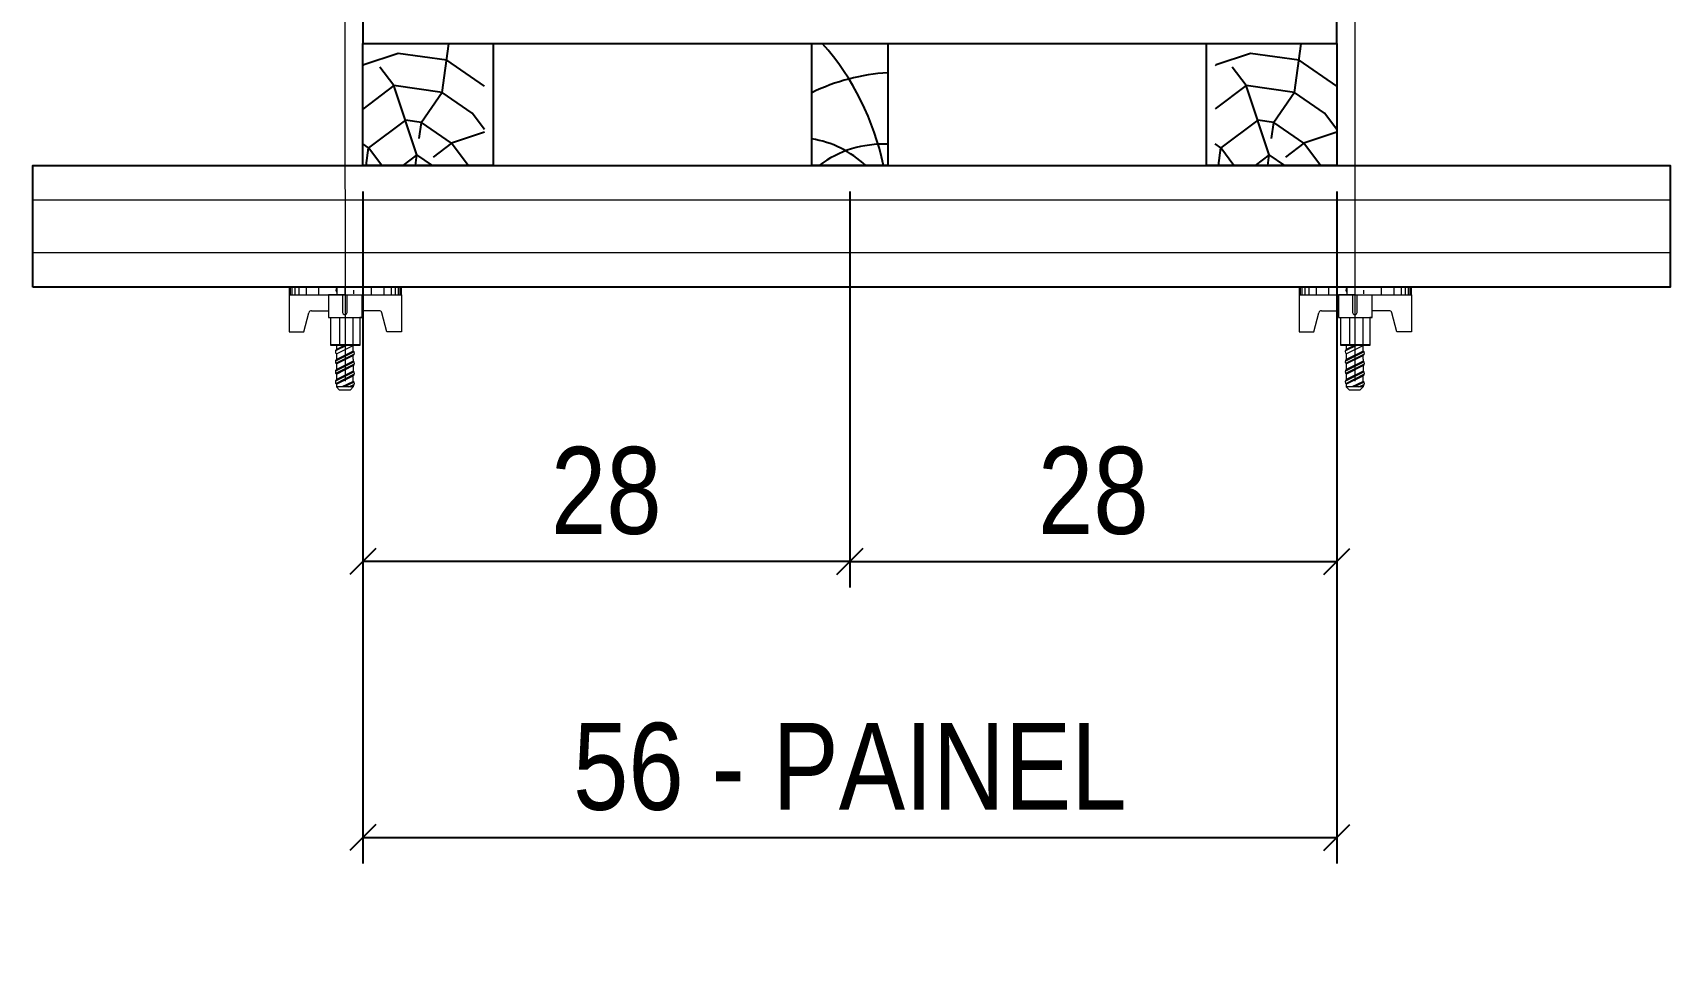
# Model space of a CAD drawing. Extents: x 2282 to 12463, y 760 to 16806.
# Drawn here: x 6249 to 6437.4, y 13870.7 to 13978.4 of the extents above; entities that cross this region are included whole.
import ezdxf

# ---------------------------------------------------------------- set-up
doc = ezdxf.new("R2010")
doc.units = 0
for name, color, linetype in [('1-2 PONTALETE', 7, 'Continuous'), ('COTA', 241, 'Continuous'), ('GRAVATA', 2, 'Continuous'), ('Painéis', 200, 'Continuous'), ('PONTALETE', 7, 'Continuous')]:
    doc.layers.add(name, color=color, linetype=linetype)
doc.layers.add('Hachura', color=251, linetype='Continuous', lineweight=9)
doc.styles.add('COTA TECNICA 2X', font='techl___.ttf', dxfattribs={"height": 10})
doc.dimstyles.new('SECAO PILAR', dxfattribs={"dimtxt": 10, "dimasz": 3, "dimexe": 3, "dimexo": 3, "dimgap": 3, "dimtad": 1, "dimdec": 1, "dimlfac": 0.5, "dimzin": 12, "dimdsep": 46, "dimtxsty": 'COTA TECNICA 2X', "dimblk1": 'OBLIQUE', "dimblk2": 'OBLIQUE', "dimsah": 1, "dimcen": 0.9, "dimclrd": 256, "dimclre": 256, "dimclrt": 256, "dimadec": 1, "dimazin": 3, "dimtfac": 1, "dimtdec": 1, "dimtmove": 0, "dimatfit": 3, "dimfxl": 1, "dimtolj": 1, "dimtzin": 12, "dimarcsym": 0})

# ---------------------------------------------------------------- blocks, each defined once
blk = doc.blocks.new('_Oblique')
at = {"color": 0, "linetype": 'ByBlock', "lineweight": -2}
blk.add_line((-0.5, -0.5), (0.5, 0.5), dxfattribs=at)
blk = doc.blocks.new('*D252')
at = {"layer": 'COTA', "lineweight": -2, "transparency": 16777216}
for p, q in [((6286.96, 13960.16), (6286.96, 13882.87)), ((6399, 13960.16), (6399, 13882.87)), ((6286.96, 13885.87), (6399, 13885.87))]:
    blk.add_line(p, q, dxfattribs=at)
at = {"layer": 'Defpoints', "color": 0, "transparency": 16777216}
for p in [(6286.96, 13963.16), (6399, 13963.16), (6399, 13885.87)]:
    blk.add_point(p, dxfattribs=at)
at = {"layer": 'COTA', "lineweight": -2, "transparency": 16777216, "xscale": 3, "yscale": 3, "zscale": 3, "rotation": 180}
blk.add_blockref('_Oblique', (6286.96, 13885.87), dxfattribs=at)
at = {"layer": 'COTA', "lineweight": -2, "transparency": 16777216, "xscale": 3, "yscale": 3, "zscale": 3}
blk.add_blockref('_Oblique', (6399, 13885.87), dxfattribs=at)
at = {"layer": 'COTA', "transparency": 16777216, "insert": (6342.98, 13893.98), "char_height": 10, "attachment_point": 5, "style": 'COTA TECNICA 2X'}
blk.add_mtext('\\A1;56 - PAINEL', dxfattribs=at)
blk = doc.blocks.new('C')
at = {"layer": 'Hachura', "color": 0}
for p, q in [((0.461, 3.155), (-0.003, 3.155)), ((0.461, 3.05), (-0.003, 3.05)), ((0.461, 2.881), (-0.003, 2.881)), ((0, 3.224), (0, -3.224)), ((0.451, 3.224), (0, 3.224)), ((0.451, -3.225), (0.451, 3.224)), ((0.451, 3.224), (2.58, 3.224)), ((2.58, 3.224), (2.58, 2.385)), ((0.461, 2.65), (-0.003, 2.65)), ((0.461, 2.228), (-0.003, 2.228)), ((0, 2.747), (0, -1.16)), ((1.354, 1.939), (1.354, 0.965)), ((2.58, 2.385), (1.475, 2.094)), ((0.461, 1.512), (0, 1.512)), ((1.741, 0.966), (0.451, 0.966)), ((1.741, -0.968), (1.741, 0.966)), ((1.741, 0.966), (1.741, 0.838)), ((1.741, 0.966), (1.741, 0.838)), ((0.388, 0.487), (0.172, 0.487)), ((1.451, 0.101), (0.451, 0.101)), ((1.741, 0.838), (3.354, 0.838)), ((3.354, 0.451), (1.741, 0.451)), ((3.32, 0.838), (3.32, -0.839)), ((3.354, 0.838), (3.354, -0.839)), ((3.676, 0.451), (3.354, 0.451)), ((3.837, -0.517), (3.354, 0.451)), ((3.354, 0.064), (3.67, -0.57)), ((3.676, 0.451), (4.16, -0.517)), ((3.716, 0.5), (4.251, -0.57)), ((4.371, -0.553), (3.83, 0.53)), ((4.151, 0.451), (3.934, 0.451)), ((4.418, -0.517), (3.934, 0.451)), ((4.151, 0.451), (4.256, 0.451)), ((4.256, 0.451), (4.74, -0.517)), ((4.296, 0.5), (4.831, -0.57)), ((4.952, -0.553), (4.41, 0.53)), ((4.514, 0.451), (4.837, 0.451)), ((4.998, -0.517), (4.514, 0.451)), ((4.837, 0.451), (5.321, -0.517)), ((4.876, 0.5), (5.412, -0.57)), ((5.532, -0.553), (4.991, 0.53)), ((5.579, -0.517), (5.095, 0.451)), ((5.417, 0.451), (5.095, 0.451)), ((5.579, -0.517), (5.095, 0.451)), ((5.417, 0.451), (5.74, -0.194)), ((5.457, 0.5), (5.74, -0.065)), ((5.74, 0.193), (5.571, 0.53)), ((5.74, 0.322), (5.675, 0.451)), ((5.675, 0.451), (5.74, 0.451)), ((5.739, 0.45), (5.9, 0.288)), ((5.739, 0.45), (5.739, -0.518)), ((5.9, -0.356), (5.9, 0.288)), ((0.451, -0.004), (0, -0.004)), ((0.075, -0.481), (0.292, -0.481)), ((0.292, -0.481), (0.397, -0.481)), ((0.451, -0.001), (0.451, -0.968)), ((0.451, -0.157), (1.451, -0.157)), ((0.451, -0.646), (0.451, -0.323)), ((0.451, -3.225), (0.451, -0.646)), ((3.354, -0.323), (1.741, -0.323)), ((3.354, -0.839), (1.741, -0.839)), ((3.354, -0.065), (3.579, -0.517)), ((3.354, -0.517), (3.579, -0.517)), ((3.837, -0.517), (4.16, -0.517)), ((4.418, -0.517), (4.74, -0.517)), ((4.634, -0.517), (4.74, -0.517)), ((4.998, -0.517), (5.321, -0.517)), ((5.579, -0.517), (5.74, -0.517)), ((5.739, -0.518), (5.9, -0.356)), ((5.739, -0.518), (5.739, -0.518)), ((0.461, -1.521), (-0.003, -1.521)), ((0.451, -0.968), (1.741, -0.968)), ((1.354, -1.94), (1.354, -0.968)), ((0.461, -2.228), (-0.003, -2.228)), ((0.461, -2.65), (-0.003, -2.65)), ((2.58, -2.387), (1.475, -2.096)), ((2.58, -3.225), (2.58, -2.387)), ((0.461, -2.881), (-0.003, -2.881)), ((0.461, -3.05), (-0.003, -3.05)), ((0.461, -3.155), (-0.003, -3.155)), ((0, -3.224), (2.568, -3.224))]:
    blk.add_line(p, q, dxfattribs=at)
for centre, radius, start, end in [((1.516, 1.939), 0.161, 104.74356, 180), ((1.445, -0.028), 0.129, 272.69497, 87.30503), ((3.805, 0.389), 0.143, 25.56881, 154.43119), ((4.385, 0.389), 0.143, 25.56881, 154.43119), ((4.966, 0.389), 0.143, 25.56881, 154.43119), ((5.546, 0.389), 0.143, 25.56881, 154.43119), ((0.166, -0.366), 0.174, 221.74404, 317.85924), ((3.708, -0.4), 0.174, 222.14076, 318.25596), ((4.289, -0.4), 0.174, 222.14076, 318.25596), ((4.869, -0.4), 0.174, 222.14076, 318.25596), ((5.45, -0.4), 0.174, 222.14076, 318.25596), ((5.61, -0.401), 0.174, 317.85924, 318.25596), ((1.516, -1.94), 0.161, 180, 255.25644)]:
    blk.add_arc(centre, radius, start, end, dxfattribs=at)
blk = doc.blocks.new('*D257')
at = {"layer": 'COTA', "lineweight": -2, "transparency": 16777216}
for p, q in [((6286.96, 13960.16), (6286.96, 13914.62)), ((6342.98, 13960.16), (6342.98, 13914.62)), ((6342.98, 13917.62), (6286.96, 13917.62))]:
    blk.add_line(p, q, dxfattribs=at)
at = {"layer": 'Defpoints', "color": 0, "transparency": 16777216}
for p in [(6286.96, 13963.16), (6342.98, 13963.16), (6286.96, 13917.62)]:
    blk.add_point(p, dxfattribs=at)
at = {"layer": 'COTA', "lineweight": -2, "transparency": 16777216, "xscale": 3, "yscale": 3, "zscale": 3, "rotation": 180}
blk.add_blockref('_Oblique', (6286.96, 13917.62), dxfattribs=at)
at = {"layer": 'COTA', "lineweight": -2, "transparency": 16777216, "xscale": 3, "yscale": 3, "zscale": 3}
blk.add_blockref('_Oblique', (6342.98, 13917.62), dxfattribs=at)
at = {"layer": 'COTA', "transparency": 16777216, "insert": (6314.97, 13925.71), "char_height": 10, "attachment_point": 5, "style": 'COTA TECNICA 2X'}
blk.add_mtext('\\A1;28', dxfattribs=at)
blk = doc.blocks.new('*D268')
at = {"layer": 'COTA', "lineweight": -2, "transparency": 16777216}
for p, q in [((6342.98, 13960.16), (6342.98, 13914.62)), ((6399, 13960.16), (6399, 13914.62)), ((6342.98, 13917.62), (6399, 13917.62))]:
    blk.add_line(p, q, dxfattribs=at)
at = {"layer": 'Defpoints', "color": 0, "transparency": 16777216}
for p in [(6342.98, 13963.16), (6399, 13963.16), (6399, 13917.62)]:
    blk.add_point(p, dxfattribs=at)
at = {"layer": 'COTA', "lineweight": -2, "transparency": 16777216, "xscale": 3, "yscale": 3, "zscale": 3, "rotation": 180}
blk.add_blockref('_Oblique', (6342.98, 13917.62), dxfattribs=at)
at = {"layer": 'COTA', "lineweight": -2, "transparency": 16777216, "xscale": 3, "yscale": 3, "zscale": 3}
blk.add_blockref('_Oblique', (6399, 13917.62), dxfattribs=at)
at = {"layer": 'COTA', "transparency": 16777216, "insert": (6370.99, 13925.71), "char_height": 10, "attachment_point": 5, "style": 'COTA TECNICA 2X'}
blk.add_mtext('\\A1;28', dxfattribs=at)

msp = doc.modelspace()

# ---------------------------------------------------------------- hatches: boundary and pattern name
at = {"layer": 'PONTALETE'}
h = msp.add_hatch(dxfattribs=at)
h.set_pattern_fill('TRONCO', color=1, scale=37.5, angle=82, style=0, pattern_type=2)
h.set_pattern_definition([(82, (-5347.515, 15325.8), (-31.91606, 42.35404), [11.25, -26.25]), (82, (-5349.37, 15326.06), (-31.91606, 42.35404), [11.25, -26.25]), (82, (-5352.824, 15328.44), (-31.91606, 42.35404), [7.5, -30]), (82, (-5356.277, 15330.82), (-31.91606, 42.35404), [5.625, -31.875]), (82, (-5359.99, 15331.34), (-31.91606, 42.35404), [3.75, -33.75]), (82, (-5365.01, 15322.58), (-31.91606, 42.35404), [1.875, -9.375, 1.875, -24.375]), (82, (-5366.082, 15328.41), (-31.91606, 42.35404), [1.875, -15, 5.625, -15]), (82, (-5366.895, 15336.098), (-31.91606, 42.35404), [1.875, -1.875, 1.875, -31.875]), (82, (-5369.013, 15334.502), (-31.91606, 42.35404), [1.875, -35.625]), (82, (-5372.987, 15333.167), (-31.91606, 42.35404), [5.625, -31.875]), (82, (-5376.7, 15333.69), (-31.91606, 42.35404), [7.5, -30]), (82, (-5380.675, 15332.354), (-31.91606, 42.35404), [9.375, -11.25, 1.875, -15]), (172, (-5360.482, 15314.37), (-42.35404, -31.91606), [1.875, -3.75, 9.375, -22.5]), (172, (-5363.934, 15316.748), (-42.35404, -31.91606), [1.875, -1.875, 5.625, -28.125]), (172, (-5378.528, 15320.692), (-42.35404, -31.91606), [3.75, -33.75]), (172, (-5363.413, 15320.46), (-42.35404, -31.91606), [7.5, -11.25, 1.875, -16.875]), (172, (-5383.576, 15325.19), (-42.35404, -31.91606), [1.875, -35.625]), (172, (-5364.747, 15324.436), (-42.35404, -31.91606), [5.625, -31.875]), (172, (-5366.082, 15328.41), (-42.35404, -31.91606), [3.75, -33.75]), (172, (-5365.56, 15332.124), (-42.35404, -31.91606), [1.875, -5.625, 5.625, -24.375]), (172, (-5367.156, 15334.24), (-42.35404, -31.91606), [1.875, -35.625]), (172, (-5359.47, 15335.054), (-42.35404, -31.91606), [5.25, -32.25]), (172, (-5351.78, 15335.867), (-42.35404, -31.91606), [3.75, -33.75]), (172, (-5366.112, 15341.67), (-42.35404, -31.91606), [1.875, -35.625]), (172, (-5363.734, 15345.12), (-42.35404, -31.91606), [5.625, -31.875]), (172, (-5363.21, 15348.834), (-42.35404, -31.91606), [5.625, -31.875]), (127, (-5349.14, 15341.177), (-37.13505, 5.21899), [2.651625, -2.651625, 2.651625, -45.078134]), (127, (-5359.468, 15335.054), (-37.13505, 5.21899), [5.30325, -47.72976]), (127, (-5380.123, 15322.81), (-37.13505, 5.21899), [5.30325, -47.72976]), (127, (-5369.796, 15328.932), (-37.13505, 5.21899), [5.30325, -47.72976]), (127, (-5362.108, 15329.745), (-37.13505, 5.21899), [5.30325, -47.72976]), (127, (-5353.115, 15339.842), (-37.13505, 5.21899), [5.30325, -47.72976]), (127, (-5355.494, 15336.39), (-37.13505, 5.21899), [7.95495, -45.07806]), (127, (-5373.77, 15327.597), (-37.13505, 5.21899), [2.65162, -50.38138]), (127, (-5377.745, 15326.262), (-37.13505, 5.21899), [2.65162, -50.38138]), (127, (-5375.657, 15341.116), (-37.13505, 5.21899), [2.65162, -50.38138]), (127, (-5359.177, 15323.653), (-37.13505, 5.21899), [2.65162, -50.38138]), (127, (-5369.304, 15345.904), (-37.13505, 5.21899), [2.65162, -50.38138]), (127, (-5367.417, 15332.385), (-37.13505, 5.21899), [2.65162, -50.38138]), (127, (-5370.61, 15336.62), (-37.13505, 5.21899), [2.65162, -50.38138]), (217, (-5363.443, 15333.72), (-5.21899, -37.13505), [2.651625, -2.651625, 7.95495, -39.77481]), (217, (-5362.66, 15339.29), (-5.21899, -37.13505), [2.65162, -50.38138]), (217, (-5349.663, 15337.463), (-5.21899, -37.13505), [2.65162, -50.38138]), (217, (-5359.99, 15331.34), (-5.21899, -37.13505), [2.65162, -50.38138]), (217, (-5366.634, 15337.955), (-5.21899, -37.13505), [2.65162, -50.38138]), (217, (-5358.655, 15327.366), (-5.21899, -37.13505), [2.65162, -50.38138]), (217, (-5356.568, 15342.22), (-5.21899, -37.13505), [2.65162, -50.38138]), (217, (-5349.08, 15314.66), (-5.21899, -37.13505), [2.65162, -50.38138]), (217, (-5350.676, 15316.778), (-5.21899, -37.13505), [5.30325, -47.72976]), (217, (-5352.272, 15318.896), (-5.21899, -37.13505), [5.30325, -47.72976]), (217, (-5351.75, 15322.61), (-5.21899, -37.13505), [5.30325, -47.72976]), (217, (-5355.203, 15324.988), (-5.21899, -37.13505), [5.30325, -47.72976]), (217, (-5367.97, 15341.93), (-5.21899, -37.13505), [5.30325, -47.72976]), (217, (-5348.358, 15346.747), (-5.21899, -37.13505), [5.30325, -47.72976]), (217, (-5377.805, 15352.78), (-5.21899, -37.13505), [5.30325, -47.72976]), (217, (-5374.091, 15352.257), (-5.21899, -37.13505), [5.30325, -47.72976]), (217, (-5372.757, 15348.282), (-5.21899, -37.13505), [5.30325, -47.72976]), (217, (-5376.41, 15322.288), (-5.21899, -37.13505), [7.95495, -45.07806]), (217, (-5369.304, 15345.904), (-5.21899, -37.13505), [7.95495, -45.07806]), (108.56505, (-5383.315, 15327.045), (5.218991, 37.135053), [4.1925, -79.66005]), (108.56505, (-5364.747, 15324.436), (5.218991, 37.135053), [4.1925, -79.66005]), (108.56505, (-5375.366, 15329.715), (5.218991, 37.135053), [4.1925, -79.66005]), (108.56505, (-5347.806, 15337.202), (5.218991, 37.135053), [4.1925, -79.66005]), (108.56505, (-5351.78, 15335.867), (5.218991, 37.135053), [4.1925, -79.66005]), (108.56505, (-5360.773, 15325.77), (5.218991, 37.135053), [4.1925, -79.66005]), (108.56505, (-5379.34, 15328.38), (5.218991, 37.135053), [4.1925, -79.66005]), (108.56505, (-5366.634, 15337.955), (5.218991, 37.135053), [8.385, -75.46755]), (145.43495, (-5372.205, 15338.738), (-37.135053, 5.218991), [4.1925, -79.66005]), (145.43495, (-5360.281, 15342.742), (-37.135053, 5.218991), [4.1925, -79.66005]), (145.43495, (-5370.318, 15325.219), (-37.135053, 5.218991), [4.1925, -79.66005]), (145.43495, (-5373.218, 15318.052), (-37.135053, 5.218991), [4.1925, -79.66005]), (145.43495, (-5362.66, 15339.29), (-37.135053, 5.218991), [4.1925, -79.66005]), (145.43495, (-5363.182, 15335.576), (-37.135053, 5.218991), [4.1925, -79.66005]), (145.43495, (-5370.84, 15321.505), (-37.135053, 5.218991), [8.385, -75.46755]), (145.43495, (-5353.928, 15347.53), (-37.135053, 5.218991), [8.385, -75.46755]), (145.43495, (-5356.307, 15344.077), (-37.135053, 5.218991), [8.385, -75.46755]), (198.56505, (-5354.912, 15313.586), (-37.135053, 5.218991), [4.1925, -79.66005]), (198.56505, (-5375.336, 15316.457), (-37.135053, 5.218991), [4.1925, -79.66005]), (198.56505, (-5348.298, 15320.23), (-37.135053, 5.218991), [4.1925, -79.66005]), (198.56505, (-5382.241, 15321.214), (-37.135053, 5.218991), [4.1925, -79.66005]), (198.56505, (-5359.438, 15321.796), (-37.135053, 5.218991), [4.1925, -79.66005]), (198.56505, (-5362.108, 15329.745), (-37.135053, 5.218991), [4.1925, -79.66005]), (198.56505, (-5369.013, 15334.502), (-37.135053, 5.218991), [4.1925, -79.66005]), (198.56505, (-5356.507, 15315.704), (-37.135057, 5.219004), [4.1925, -79.66005]), (198.56505, (-5360.773, 15325.77), (-37.135053, 5.218991), [4.1925, -79.66005]), (198.56505, (-5355.494, 15336.389), (-37.135053, 5.218991), [4.1925, -79.66005]), (198.56505, (-5358.685, 15340.625), (-37.135053, 5.218991), [4.1925, -79.66005]), (198.56505, (-5368.782, 15349.617), (-37.135053, 5.218991), [4.1925, -79.66005]), (198.56505, (-5383.837, 15323.332), (-37.135053, 5.218991), [4.1925, -79.66005]), (198.56505, (-5382.763, 15317.5), (-37.135053, 5.218991), [8.385, -75.46755]), (198.56505, (-5355.986, 15319.417), (-37.135053, 5.218991), [8.385, -75.46755]), (235.43495, (-5351.198, 15313.064), (-5.218991, -37.135053), [4.1925, -79.66005]), (235.43495, (-5344.905, 15344.368), (-5.218991, -37.135053), [4.1925, -79.66005]), (235.43495, (-5363.734, 15345.121), (-5.218991, -37.135053), [4.1925, -79.66005]), (235.43495, (-5352.824, 15328.44), (-5.218991, -37.135053), [4.1925, -79.66005]), (235.43495, (-5349.372, 15326.062), (-5.218991, -37.135053), [4.1925, -79.66005]), (235.43495, (-5356.277, 15330.819), (-5.218991, -37.135053), [4.1925, -79.66005]), (235.43495, (-5376.992, 15345.09), (-5.218991, -37.135053), [4.1925, -79.66005]), (235.43495, (-5378.327, 15349.065), (-5.218991, -37.135053), [8.385, -75.46755])])
h.paths.add_polyline_path([(6286.96, 13963.16), (6300.96, 13963.16), (6300.96, 13977.16), (6286.96, 13977.16)])
h = msp.add_hatch(dxfattribs=at)
h.set_pattern_fill('TRONCO', color=1, scale=37.5, angle=82, style=0, pattern_type=2)
h.set_pattern_definition([(82, (-5249.478, 15325.8), (-31.91606, 42.35404), [11.25, -26.25]), (82, (-5251.335, 15326.06), (-31.91606, 42.35404), [11.25, -26.25]), (82, (-5254.787, 15328.44), (-31.91606, 42.35404), [7.5, -30]), (82, (-5258.24, 15330.82), (-31.91606, 42.35404), [5.625, -31.875]), (82, (-5261.953, 15331.34), (-31.91606, 42.35404), [3.75, -33.75]), (82, (-5266.97, 15322.58), (-31.91606, 42.35404), [1.875, -9.375, 1.875, -24.375]), (82, (-5268.045, 15328.41), (-31.91606, 42.35404), [1.875, -15, 5.625, -15]), (82, (-5268.86, 15336.098), (-31.91606, 42.35404), [1.875, -1.875, 1.875, -31.875]), (82, (-5270.976, 15334.502), (-31.91606, 42.35404), [1.875, -35.625]), (82, (-5274.95, 15333.167), (-31.91606, 42.35404), [5.625, -31.875]), (82, (-5278.664, 15333.69), (-31.91606, 42.35404), [7.5, -30]), (82, (-5282.64, 15332.354), (-31.91606, 42.35404), [9.375, -11.25, 1.875, -15]), (172, (-5262.445, 15314.37), (-42.35404, -31.91606), [1.875, -3.75, 9.375, -22.5]), (172, (-5265.898, 15316.748), (-42.35404, -31.91606), [1.875, -1.875, 5.625, -28.125]), (172, (-5280.49, 15320.692), (-42.35404, -31.91606), [3.75, -33.75]), (172, (-5265.376, 15320.46), (-42.35404, -31.91606), [7.5, -11.25, 1.875, -16.875]), (172, (-5285.54, 15325.19), (-42.35404, -31.91606), [1.875, -35.625]), (172, (-5266.71, 15324.436), (-42.35404, -31.91606), [5.625, -31.875]), (172, (-5268.045, 15328.41), (-42.35404, -31.91606), [3.75, -33.75]), (172, (-5267.524, 15332.124), (-42.35404, -31.91606), [1.875, -5.625, 5.625, -24.375]), (172, (-5269.12, 15334.24), (-42.35404, -31.91606), [1.875, -35.625]), (172, (-5261.43, 15335.054), (-42.35404, -31.91606), [5.25, -32.25]), (172, (-5253.743, 15335.867), (-42.35404, -31.91606), [3.75, -33.75]), (172, (-5268.076, 15341.67), (-42.35404, -31.91606), [1.875, -35.625]), (172, (-5265.697, 15345.12), (-42.35404, -31.91606), [5.625, -31.875]), (172, (-5265.175, 15348.834), (-42.35404, -31.91606), [5.625, -31.875]), (127, (-5251.104, 15341.177), (-37.13505, 5.21899), [2.651625, -2.651625, 2.651625, -45.078134]), (127, (-5261.431, 15335.054), (-37.13505, 5.21899), [5.30325, -47.72976]), (127, (-5282.087, 15322.81), (-37.13505, 5.21899), [5.30325, -47.72976]), (127, (-5271.76, 15328.932), (-37.13505, 5.21899), [5.30325, -47.72976]), (127, (-5264.07, 15329.745), (-37.13505, 5.21899), [5.30325, -47.72976]), (127, (-5255.078, 15339.842), (-37.13505, 5.21899), [5.30325, -47.72976]), (127, (-5257.457, 15336.39), (-37.13505, 5.21899), [7.95495, -45.07806]), (127, (-5275.733, 15327.597), (-37.13505, 5.21899), [2.65162, -50.38138]), (127, (-5279.708, 15326.262), (-37.13505, 5.21899), [2.65162, -50.38138]), (127, (-5277.62, 15341.116), (-37.13505, 5.21899), [2.65162, -50.38138]), (127, (-5261.14, 15323.653), (-37.13505, 5.21899), [2.65162, -50.38138]), (127, (-5271.267, 15345.904), (-37.13505, 5.21899), [2.65162, -50.38138]), (127, (-5269.38, 15332.385), (-37.13505, 5.21899), [2.65162, -50.38138]), (127, (-5272.572, 15336.62), (-37.13505, 5.21899), [2.65162, -50.38138]), (217, (-5265.406, 15333.72), (-5.21899, -37.13505), [2.651625, -2.651625, 7.95495, -39.77481]), (217, (-5264.623, 15339.29), (-5.21899, -37.13505), [2.65162, -50.38138]), (217, (-5251.626, 15337.463), (-5.21899, -37.13505), [2.65162, -50.38138]), (217, (-5261.953, 15331.34), (-5.21899, -37.13505), [2.65162, -50.38138]), (217, (-5268.597, 15337.955), (-5.21899, -37.13505), [2.65162, -50.38138]), (217, (-5260.618, 15327.366), (-5.21899, -37.13505), [2.65162, -50.38138]), (217, (-5258.53, 15342.22), (-5.21899, -37.13505), [2.65162, -50.38138]), (217, (-5251.044, 15314.66), (-5.21899, -37.13505), [2.65162, -50.38138]), (217, (-5252.64, 15316.778), (-5.21899, -37.13505), [5.30325, -47.72976]), (217, (-5254.235, 15318.896), (-5.21899, -37.13505), [5.30325, -47.72976]), (217, (-5253.713, 15322.61), (-5.21899, -37.13505), [5.30325, -47.72976]), (217, (-5257.166, 15324.988), (-5.21899, -37.13505), [5.30325, -47.72976]), (217, (-5269.932, 15341.93), (-5.21899, -37.13505), [5.30325, -47.72976]), (217, (-5250.32, 15346.747), (-5.21899, -37.13505), [5.30325, -47.72976]), (217, (-5279.768, 15352.78), (-5.21899, -37.13505), [5.30325, -47.72976]), (217, (-5276.055, 15352.257), (-5.21899, -37.13505), [5.30325, -47.72976]), (217, (-5274.72, 15348.282), (-5.21899, -37.13505), [5.30325, -47.72976]), (217, (-5278.373, 15322.288), (-5.21899, -37.13505), [7.95495, -45.07806]), (217, (-5271.267, 15345.904), (-5.21899, -37.13505), [7.95495, -45.07806]), (108.56505, (-5285.278, 15327.045), (5.218991, 37.135053), [4.1925, -79.66005]), (108.56505, (-5266.71, 15324.436), (5.218991, 37.135053), [4.1925, -79.66005]), (108.56505, (-5277.33, 15329.715), (5.218991, 37.135053), [4.1925, -79.66005]), (108.56505, (-5249.769, 15337.202), (5.218991, 37.135053), [4.1925, -79.66005]), (108.56505, (-5253.743, 15335.867), (5.218991, 37.135053), [4.1925, -79.66005]), (108.56505, (-5262.736, 15325.77), (5.218991, 37.135053), [4.1925, -79.66005]), (108.56505, (-5281.304, 15328.38), (5.218991, 37.135053), [4.1925, -79.66005]), (108.56505, (-5268.597, 15337.955), (5.218991, 37.135053), [8.385, -75.46755]), (145.43495, (-5274.168, 15338.738), (-37.135053, 5.218991), [4.1925, -79.66005]), (145.43495, (-5262.244, 15342.742), (-37.135053, 5.218991), [4.1925, -79.66005]), (145.43495, (-5272.281, 15325.219), (-37.135053, 5.218991), [4.1925, -79.66005]), (145.43495, (-5275.181, 15318.052), (-37.135053, 5.218991), [4.1925, -79.66005]), (145.43495, (-5264.623, 15339.29), (-37.135053, 5.218991), [4.1925, -79.66005]), (145.43495, (-5265.145, 15335.576), (-37.135053, 5.218991), [4.1925, -79.66005]), (145.43495, (-5272.803, 15321.505), (-37.135053, 5.218991), [8.385, -75.46755]), (145.43495, (-5255.891, 15347.53), (-37.135053, 5.218991), [8.385, -75.46755]), (145.43495, (-5258.27, 15344.077), (-37.135053, 5.218991), [8.385, -75.46755]), (198.56505, (-5256.875, 15313.586), (-37.135053, 5.218991), [4.1925, -79.66005]), (198.56505, (-5277.299, 15316.457), (-37.135053, 5.218991), [4.1925, -79.66005]), (198.56505, (-5250.26, 15320.23), (-37.135053, 5.218991), [4.1925, -79.66005]), (198.56505, (-5284.204, 15321.214), (-37.135053, 5.218991), [4.1925, -79.66005]), (198.56505, (-5261.401, 15321.796), (-37.135053, 5.218991), [4.1925, -79.66005]), (198.56505, (-5264.071, 15329.745), (-37.135053, 5.218991), [4.1925, -79.66005]), (198.56505, (-5270.976, 15334.502), (-37.135053, 5.218991), [4.1925, -79.66005]), (198.56505, (-5258.47, 15315.704), (-37.135057, 5.219004), [4.1925, -79.66005]), (198.56505, (-5262.736, 15325.77), (-37.135053, 5.218991), [4.1925, -79.66005]), (198.56505, (-5257.457, 15336.389), (-37.135053, 5.218991), [4.1925, -79.66005]), (198.56505, (-5260.649, 15340.625), (-37.135053, 5.218991), [4.1925, -79.66005]), (198.56505, (-5270.745, 15349.617), (-37.135053, 5.218991), [4.1925, -79.66005]), (198.56505, (-5285.8, 15323.332), (-37.135053, 5.218991), [4.1925, -79.66005]), (198.56505, (-5284.726, 15317.5), (-37.135053, 5.218991), [8.385, -75.46755]), (198.56505, (-5257.949, 15319.417), (-37.135053, 5.218991), [8.385, -75.46755]), (235.43495, (-5253.161, 15313.064), (-5.218991, -37.135053), [4.1925, -79.66005]), (235.43495, (-5246.868, 15344.368), (-5.218991, -37.135053), [4.1925, -79.66005]), (235.43495, (-5265.697, 15345.121), (-5.218991, -37.135053), [4.1925, -79.66005]), (235.43495, (-5254.787, 15328.44), (-5.218991, -37.135053), [4.1925, -79.66005]), (235.43495, (-5251.335, 15326.062), (-5.218991, -37.135053), [4.1925, -79.66005]), (235.43495, (-5258.24, 15330.819), (-5.218991, -37.135053), [4.1925, -79.66005]), (235.43495, (-5278.955, 15345.09), (-5.218991, -37.135053), [4.1925, -79.66005]), (235.43495, (-5280.29, 15349.065), (-5.218991, -37.135053), [8.385, -75.46755])])
h.paths.add_polyline_path([(6385, 13963.16), (6399, 13963.16), (6399, 13977.16), (6385, 13977.16)])

# ---------------------------------------------------------------- linework, layer by layer
at = {"layer": '1-2 PONTALETE', "color": 1}
for centre, radius, start, end in [((6348.8, 13950.54), 23.32, 93.5441, 115.9137), ((6336.75, 13954.62), 11.74, 46.6479, 80.9173), ((6346.81, 13953.28), 12.32, 87.4574, 126.7023)]:
    msp.add_arc(centre, radius, start, end, dxfattribs=at)
at = {"layer": 'GRAVATA', "color": 1}
msp.add_lwpolyline([(6249, 13949.16), (6249, 13963.16), (6437.36, 13963.16), (6437.36, 13949.16)], close=True, dxfattribs=at)
at = {"layer": 'Hachura'}
for p, q in [((6284.96, 13938.35), (6284.95, 14048.18)), ((6401.13, 13938.35), (6401.12, 14048.18)), ((6437.36, 13959.16), (6249, 13959.16)), ((6249, 13953.16), (6437.36, 13953.16))]:
    msp.add_line(p, q, dxfattribs=at)
at = {"layer": 'Painéis'}
msp.add_lwpolyline([(6399, 13977.16), (6399, 13981.17), (6286.96, 13981.17), (6286.96, 13977.16)], close=True, dxfattribs=at)
at = {"layer": 'PONTALETE', "color": 1}
for points in [[(6286.96, 13977.16), (6301.96, 13977.16), (6301.96, 13963.16), (6286.96, 13963.16)], [(6338.6, 13977.16), (6347.35, 13977.16), (6347.35, 13963.16), (6338.6, 13963.16)], [(6384, 13977.16), (6399, 13977.16), (6399, 13963.16), (6384, 13963.16)]]:
    msp.add_lwpolyline(points, close=True, dxfattribs=at)
msp.add_arc((6317.05, 13957.02), 30.42, 11.6357, 41.4455, dxfattribs=at)

# ---------------------------------------------------------------- block references
at = {"layer": 'Hachura', "linetype": 'Continuous', "xscale": 2, "yscale": 2, "zscale": 2, "rotation": 270}
for p in [(6284.96, 13949.16), (6401.13, 13949.16)]:
    msp.add_blockref('C', p, dxfattribs=at)

# ---------------------------------------------------------------- dimensions: what is measured, and where the dimension line sits
at = {"layer": 'COTA'}
dim = msp.add_linear_dim(base=(6399, 13885.87), p1=(6286.96, 13963.16), p2=(6399, 13963.16), text='<> - PAINEL', dimstyle='SECAO PILAR', dxfattribs=at)
dim.commit()
dim.dimension.update_dxf_attribs({"geometry": '*D252', "text_midpoint": (6342.98, 13893.98)})
for base, p2, picture, middle in [((6286.96, 13917.62), (6286.96, 13963.16), '*D257', (6314.97, 13925.71)), ((6399, 13917.62), (6399, 13963.16), '*D268', (6370.99, 13925.71))]:
    dim = msp.add_linear_dim(base=base, p1=(6342.98, 13963.16), p2=p2, dimstyle='SECAO PILAR', dxfattribs=at)
    dim.commit()
    dim.dimension.update_dxf_attribs({"geometry": picture, "text_midpoint": middle})

doc.saveas('drawing.dxf')
